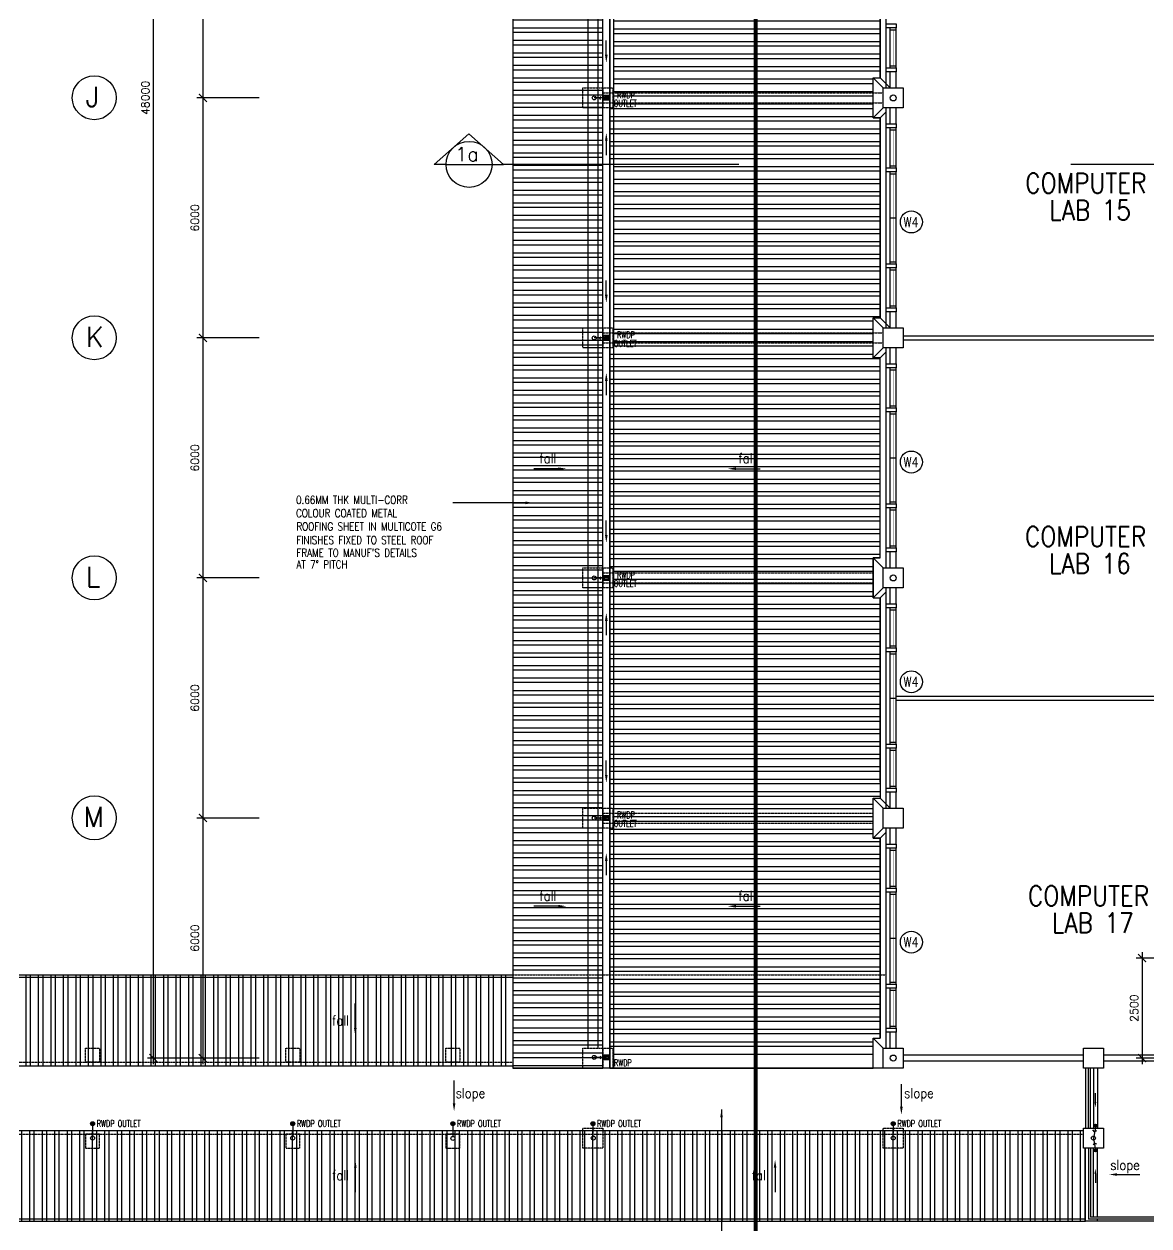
# Model space of a CAD drawing. Extents: x 2266480 to 2632177, y -858634 to -757244.
# Drawn here: x 2318808 to 2346908, y -842620 to -812578 of the extents above; entities that cross this region are included whole.
import ezdxf

# ---------------------------------------------------------------- set-up
doc = ezdxf.new("R2010")
doc.units = 0
doc.header["$LTSCALE"] = 10
doc.header["$MEASUREMENT"] = 0
doc.linetypes.add('DIVIDE', pattern=[1.25, 0.5, -0.25, 0, -0.25, 0, -0.25])
doc.linetypes.add('HIDDEN', pattern=[0.375, 0.25, -0.125])
doc.layers.get('0').update_dxf_attribs({"linetype": 'CONTINUOUS'})
doc.layers.get('DEFPOINTS').update_dxf_attribs({"linetype": 'CONTINUOUS'})
for name, color, linetype in [('AR', 7, 'CONTINUOUS'), ('BEAM', 1, 'HIDDEN'), ('COL', 3, 'CONTINUOUS'), ('DIM', 7, 'CONTINUOUS'), ('FFL', 7, 'CONTINUOUS'), ('FIT', 5, 'CONTINUOUS'), ('FLASH', 35, 'CONTINUOUS'), ('GRID-T', 7, 'CONTINUOUS'), ('hatch', 7, 'CONTINUOUS'), ('LINE', 7, 'CONTINUOUS'), ('partition', 7, 'CONTINUOUS'), ('PIPE', 5, 'DIVIDE'), ('PL', 5, 'CONTINUOUS'), ('rail', 1, 'CONTINUOUS'), ('ROOF', 7, 'CONTINUOUS'), ('RWDP', 145, 'CONTINUOUS'), ('SPEC', 7, 'CONTINUOUS'), ('T25', 7, 'CONTINUOUS'), ('T50', 4, 'CONTINUOUS'), ('WALL', 2, 'CONTINUOUS'), ('WIN', 5, 'CONTINUOUS'), ('WIN-T', 7, 'CONTINUOUS'), ('WP', 50, 'DIVIDE')]:
    doc.layers.add(name, color=color, linetype=linetype)
doc.styles.add('ROMANS', font='romans')
doc.styles.get("Standard").update_dxf_attribs({"font": 'ROMANS.SHX'})
doc.dimstyles.new('STANDARD$0', dxfattribs={"dimscale": 0, "dimtxt": 8, "dimasz": 6, "dimexe": 1, "dimexo": 1, "dimgap": 3, "dimtad": 1, "dimdec": 0, "dimlfac": -1, "dimrnd": 1, "dimzin": 0, "dimdsep": 46, "dimtxsty": 'Standard', "dimcen": 0, "dimclrd": 5, "dimclre": 250, "dimadec": 0, "dimazin": 0, "dimtfac": 1, "dimtdec": 4, "dimtofl": 0, "dimtmove": 0, "dimatfit": 3, "dimfxl": 1, "dimtolj": 1, "dimtzin": 0, "dimarcsym": 0})
pattern_1 = [(0, (0, 0), (1e-13, 312.5), []), (0, (110.5, 110.5), (1e-13, 312.5), [])]

# ---------------------------------------------------------------- blocks, each defined once
blk = doc.blocks.new('_ARCHTICK')
at = {"color": 0, "linetype": 'ByBlock', "const_width": 0.15}
blk.add_lwpolyline([(-0.5, -0.5), (0.5, 0.5)], dxfattribs=at)
blk = doc.blocks.new('*D81')
at = {"layer": 'DEFPOINTS', "color": 0, "transparency": 16777216}
for p in [(2324834, -808424), (2323275, -814424), (2324834, -814424)]:
    blk.add_point(p, dxfattribs=at)
at = {"layer": 'DIM', "color": 7, "lineweight": -2, "transparency": 16777216}
for p, q in [((2324684, -808424), (2323125, -808424)), ((2323275, -808274), (2323275, -814574)), ((2324684, -814424), (2323125, -814424))]:
    blk.add_line(p, q, dxfattribs=at)
at = {"layer": 'DIM', "color": 7, "lineweight": -2, "transparency": 16777216, "xscale": 200, "yscale": 200, "zscale": 200}
for p, rotation in [((2323275, -808424), 90), ((2323275, -814424), 270)]:
    blk.add_blockref('_ARCHTICK', p, dxfattribs=dict(at, rotation=rotation))
at = {"layer": 'DIM', "color": 7, "transparency": 16777216, "insert": (2323075, -811424), "char_height": 200, "attachment_point": 5, "rotation": 90, "style": 'ROMANS'}
blk.add_mtext('\\A1;6000', dxfattribs=at)
blk = doc.blocks.new('*D82')
at = {"layer": 'DEFPOINTS', "color": 0, "transparency": 16777216}
for p in [(2324834, -814424), (2323275, -820424), (2324834, -820424)]:
    blk.add_point(p, dxfattribs=at)
at = {"layer": 'DIM', "color": 7, "lineweight": -2, "transparency": 16777216}
for p, q in [((2324684, -814424), (2323125, -814424)), ((2323275, -814274), (2323275, -820574)), ((2324684, -820424), (2323125, -820424))]:
    blk.add_line(p, q, dxfattribs=at)
at = {"layer": 'DIM', "color": 7, "lineweight": -2, "transparency": 16777216, "xscale": 200, "yscale": 200, "zscale": 200}
for p, rotation in [((2323275, -814424), 90), ((2323275, -820424), 270)]:
    blk.add_blockref('_ARCHTICK', p, dxfattribs=dict(at, rotation=rotation))
at = {"layer": 'DIM', "color": 7, "transparency": 16777216, "insert": (2323075, -817424), "char_height": 200, "attachment_point": 5, "rotation": 90, "style": 'ROMANS'}
blk.add_mtext('\\A1;6000', dxfattribs=at)
blk = doc.blocks.new('*D83')
at = {"layer": 'DEFPOINTS', "color": 0, "transparency": 16777216}
for p in [(2324834, -820424), (2323275, -826424), (2324834, -826424)]:
    blk.add_point(p, dxfattribs=at)
at = {"layer": 'DIM', "color": 7, "lineweight": -2, "transparency": 16777216}
for p, q in [((2324684, -820424), (2323125, -820424)), ((2323275, -820274), (2323275, -826574)), ((2324684, -826424), (2323125, -826424))]:
    blk.add_line(p, q, dxfattribs=at)
at = {"layer": 'DIM', "color": 7, "lineweight": -2, "transparency": 16777216, "xscale": 200, "yscale": 200, "zscale": 200}
for p, rotation in [((2323275, -820424), 90), ((2323275, -826424), 270)]:
    blk.add_blockref('_ARCHTICK', p, dxfattribs=dict(at, rotation=rotation))
at = {"layer": 'DIM', "color": 7, "transparency": 16777216, "insert": (2323075, -823424), "char_height": 200, "attachment_point": 5, "rotation": 90, "style": 'ROMANS'}
blk.add_mtext('\\A1;6000', dxfattribs=at)
blk = doc.blocks.new('*D84')
at = {"layer": 'DEFPOINTS', "color": 0, "transparency": 16777216}
for p in [(2324834, -826424), (2323275, -832424), (2324834, -832424)]:
    blk.add_point(p, dxfattribs=at)
at = {"layer": 'DIM', "color": 7, "lineweight": -2, "transparency": 16777216}
for p, q in [((2324684, -826424), (2323125, -826424)), ((2323275, -826274), (2323275, -832574)), ((2324684, -832424), (2323125, -832424))]:
    blk.add_line(p, q, dxfattribs=at)
at = {"layer": 'DIM', "color": 7, "lineweight": -2, "transparency": 16777216, "xscale": 200, "yscale": 200, "zscale": 200}
for p, rotation in [((2323275, -826424), 90), ((2323275, -832424), 270)]:
    blk.add_blockref('_ARCHTICK', p, dxfattribs=dict(at, rotation=rotation))
at = {"layer": 'DIM', "color": 7, "transparency": 16777216, "insert": (2323075, -829424), "char_height": 200, "attachment_point": 5, "rotation": 90, "style": 'ROMANS'}
blk.add_mtext('\\A1;6000', dxfattribs=at)
blk = doc.blocks.new('*D85')
at = {"layer": 'DEFPOINTS', "color": 0, "transparency": 16777216}
for p in [(2324834, -832424), (2323275, -838424), (2324834, -838424)]:
    blk.add_point(p, dxfattribs=at)
at = {"layer": 'DIM', "color": 7, "lineweight": -2, "transparency": 16777216}
for p, q in [((2324684, -832424), (2323125, -832424)), ((2323275, -832274), (2323275, -838574)), ((2324684, -838424), (2323125, -838424))]:
    blk.add_line(p, q, dxfattribs=at)
at = {"layer": 'DIM', "color": 7, "lineweight": -2, "transparency": 16777216, "xscale": 200, "yscale": 200, "zscale": 200}
for p, rotation in [((2323275, -832424), 90), ((2323275, -838424), 270)]:
    blk.add_blockref('_ARCHTICK', p, dxfattribs=dict(at, rotation=rotation))
at = {"layer": 'DIM', "color": 7, "transparency": 16777216, "insert": (2323075, -835424), "char_height": 200, "attachment_point": 5, "rotation": 90, "style": 'ROMANS'}
blk.add_mtext('\\A1;6000', dxfattribs=at)
blk = doc.blocks.new('*D86')
at = {"layer": 'DEFPOINTS', "color": 0, "transparency": 16777216}
for p in [(2322038, -790424), (2324457, -790424), (2324457, -838424)]:
    blk.add_point(p, dxfattribs=at)
at = {"layer": 'DIM', "color": 7, "lineweight": -2, "transparency": 16777216}
for p, q in [((2322038, -838574), (2322038, -790274)), ((2324307, -790424), (2321888, -790424)), ((2324307, -838424), (2321888, -838424))]:
    blk.add_line(p, q, dxfattribs=at)
at = {"layer": 'DIM', "color": 7, "lineweight": -2, "transparency": 16777216, "xscale": 200, "yscale": 200, "zscale": 200}
for p, rotation in [((2322038, -790424), 90), ((2322038, -838424), 270)]:
    blk.add_blockref('_ARCHTICK', p, dxfattribs=dict(at, rotation=rotation))
at = {"layer": 'DIM', "color": 7, "transparency": 16777216, "insert": (2321838, -814424), "char_height": 200, "attachment_point": 5, "rotation": 90, "style": 'ROMANS'}
blk.add_mtext('\\A1;48000', dxfattribs=at)
blk = doc.blocks.new('100FT')
at = {"layer": 'PIPE', "linetype": 'Continuous'}
blk.add_circle((0, 0), 50, dxfattribs=at)
at = {"layer": 'WP', "linetype": 'Continuous'}
for p, q in [((-37, 34), (37, 34)), ((-50, -3), (50, -3)), ((-34, -37), (34, -37))]:
    blk.add_line(p, q, dxfattribs=at)
blk = doc.blocks.new('A$C7CE3714C')
at = {"layer": 'FIT'}
blk.add_lwpolyline([(0, 0), (126, 0), (126, 126), (0, 126)], close=True, dxfattribs=at)
at = {"layer": 'FIT', "xscale": -1}
blk.add_blockref('100FT', (63, 66), dxfattribs=at)
blk = doc.blocks.new('*D567')
at = {"layer": 'DEFPOINTS', "color": 0, "transparency": 16777216}
for p in [(2347488, -835924), (2346738, -838425), (2347488, -838425)]:
    blk.add_point(p, dxfattribs=at)
at = {"layer": 'partition', "color": 7, "lineweight": -2, "transparency": 16777216}
for p, q in [((2347338, -835924), (2346588, -835924)), ((2346738, -835774), (2346738, -838575)), ((2347338, -838425), (2346588, -838425))]:
    blk.add_line(p, q, dxfattribs=at)
at = {"layer": 'partition', "color": 7, "lineweight": -2, "transparency": 16777216, "xscale": 200, "yscale": 200, "zscale": 200}
for p, rotation in [((2346738, -835924), 90), ((2346738, -838425), 270)]:
    blk.add_blockref('_ARCHTICK', p, dxfattribs=dict(at, rotation=rotation))
at = {"layer": 'partition', "color": 7, "transparency": 16777216, "insert": (2346538, -837175), "char_height": 200, "attachment_point": 5, "rotation": 90, "style": 'ROMANS'}
blk.add_mtext('\\A1;2500', dxfattribs=at)

msp = doc.modelspace()

# ---------------------------------------------------------------- hatches: boundary and pattern name
at = {"layer": 'hatch'}
h = msp.add_hatch(dxfattribs=at)
h.set_pattern_fill('STEEL', color=0, scale=2500, angle=315, style=0)
h.set_pattern_definition([(0, (-93844.1, -845907), (1e-13, 312.5), []), (0, (-93733.62, -845796.5), (1e-13, 312.5), [])])
h.paths.add_polyline_path([(2333269.4, -790674.1), (2332769.4, -790674.1), (2332769.4, -790574.1), (2331019.4, -790574.1), (2331019.4, -838674.1), (2333269.4, -838674.1)])
h = msp.add_hatch(dxfattribs=at)
h.set_pattern_fill('STEEL', color=0, scale=2500, angle=315, style=0)
h.set_pattern_definition(pattern_1)
h.paths.add_polyline_path([(2337081.9, -808549.1), (2333543.5, -808549.1), (2333543.5, -814299.1), (2337081.9, -814299.1)])
h.paths.add_polyline_path([(2337081.9, -814299.1), (2340019.4, -814299.1), (2340019.4, -813924.1), (2340194.4, -813924.1), (2340194.4, -808924.1), (2340019.4, -808924.1), (2340019.4, -808549.1), (2337081.9, -808549.1)])
h.paths.add_polyline_path([(2340019.4, -814424.1), (2340019.4, -814299.1), (2337081.9, -814299.1), (2337081.9, -814424.1)])
h.paths.add_polyline_path([(2337081.9, -814424.1), (2337081.9, -814299.1), (2333543.5, -814299.1), (2333543.5, -814424.1)])
h.paths.add_polyline_path([(2337081.9, -814549.1), (2337081.9, -814424.1), (2333543.5, -814424.1), (2333543.5, -814549.1)])
h.paths.add_polyline_path([(2340019.4, -814549.1), (2340019.4, -814424.1), (2337081.9, -814424.1), (2337081.9, -814549.1)])
h.paths.add_polyline_path([(2337081.9, -820299.1), (2340019.4, -820299.1), (2340019.4, -819924.1), (2340194.4, -819924.1), (2340194.4, -814924.1), (2340019.4, -814924.1), (2340019.4, -814549.1), (2337081.9, -814549.1)])
h.paths.add_polyline_path([(2333543.5, -814549.1), (2333543.5, -820299.1), (2337081.9, -820299.1), (2337081.9, -814549.1)])
h.paths.add_polyline_path([(2333543.5, -814549.1), (2333519.4, -814549.1), (2333519.4, -814674.1), (2333441.4, -814674.1), (2333441.4, -816086.9), (2333543.5, -816086.9)])
h.paths.add_polyline_path([(2333543.5, -820299.1), (2333543.5, -820424.1), (2337081.9, -820424.1), (2337081.9, -820299.1)])
h.paths.add_polyline_path([(2333543.5, -820424.1), (2333543.5, -820549.1), (2337081.9, -820549.1), (2337081.9, -820424.1)])
h.paths.add_polyline_path([(2340019.4, -820549.1), (2340019.4, -820424.1), (2337081.9, -820424.1), (2337081.9, -820549.1)])
h.paths.add_polyline_path([(2337081.9, -820299.1), (2337081.9, -820424.1), (2340019.4, -820424.1), (2340019.4, -820299.1)])
h.paths.add_polyline_path([(2333603.6, -814475.8), (2334141.9, -814475.8), (2334141.9, -814220.8), (2333603.6, -814220.8)], flags=9)
h.paths.add_polyline_path([(2333515.9, -808688.8), (2334212.9, -808688.8), (2334212.9, -808433.8), (2333515.9, -808433.8)], flags=9)
h.paths.add_polyline_path([(2336608.5, -811818.3), (2337148.4, -811818.3), (2337148.4, -811443.3), (2336608.5, -811443.3)], flags=9)
h.paths.add_polyline_path([(2333515.9, -814688.8), (2334212.9, -814688.8), (2334212.9, -814433.8), (2333515.9, -814433.8)], flags=9)
h.paths.add_polyline_path([(2333603.6, -820475.8), (2334141.9, -820475.8), (2334141.9, -820220.8), (2333603.6, -820220.8)], flags=9)
h.paths.add_polyline_path([(2333515.9, -820688.8), (2334212.9, -820688.8), (2334212.9, -820433.8), (2333515.9, -820433.8)], flags=9)
h = msp.add_hatch(dxfattribs=at)
h.set_pattern_fill('STEEL', color=0, scale=2500, angle=315, style=0)
h.set_pattern_definition(pattern_1)
h.paths.add_polyline_path([(2337081.9, -820549.1), (2333543.5, -820549.1), (2333543.5, -826299.1), (2337081.9, -826299.1)])
h.paths.add_polyline_path([(2340194.4, -820924.1), (2340019.4, -820924.1), (2340019.4, -820549.1), (2337081.9, -820549.1), (2337081.9, -826299.1), (2340019.4, -826299.1), (2340019.4, -825924.1), (2340194.4, -825924.1)])
h.paths.add_polyline_path([(2333543.5, -820549.1), (2333519.4, -820549.1), (2333519.4, -820674.1), (2333441.4, -820674.1), (2333441.4, -826174.1), (2333519.4, -826174.1), (2333519.4, -826299.1), (2333543.5, -826299.1)])
h.paths.add_polyline_path([(2333543.5, -826299.1), (2333543.5, -826424.1), (2337081.9, -826424.1), (2337081.9, -826299.1)])
h.paths.add_polyline_path([(2337081.9, -826549.1), (2337081.9, -826424.1), (2333543.5, -826424.1), (2333543.5, -826549.1)])
h.paths.add_polyline_path([(2337081.9, -826424.1), (2337081.9, -826549.1), (2340019.4, -826549.1), (2340019.4, -826424.1)])
h.paths.add_polyline_path([(2340019.4, -826424.1), (2340019.4, -826299.1), (2337081.9, -826299.1), (2337081.9, -826424.1)])
h.paths.add_polyline_path([(2337081.9, -832299.1), (2340019.4, -832299.1), (2340019.4, -831924.1), (2340194.4, -831924.1), (2340194.4, -826924.1), (2340019.4, -826924.1), (2340019.4, -826549.1), (2337081.9, -826549.1)])
h.paths.add_polyline_path([(2333543.5, -826549.1), (2333543.5, -832299.1), (2337081.9, -832299.1), (2337081.9, -826549.1)])
h.paths.add_polyline_path([(2333543.5, -826549.1), (2333519.4, -826549.1), (2333519.4, -826674.1), (2333441.4, -826674.1), (2333441.4, -832174.1), (2333519.4, -832174.1), (2333519.4, -832299.1), (2333543.5, -832299.1)])
h.paths.add_polyline_path([(2337081.9, -832424.1), (2337081.9, -832299.1), (2333543.5, -832299.1), (2333543.5, -832424.1)])
h.paths.add_polyline_path([(2340019.4, -832424.1), (2340019.4, -832299.1), (2337081.9, -832299.1), (2337081.9, -832424.1)])
h.paths.add_polyline_path([(2337081.9, -832424.1), (2337081.9, -832549.1), (2340019.4, -832549.1), (2340019.4, -832424.1)])
h.paths.add_polyline_path([(2337081.9, -832549.1), (2337081.9, -832424.1), (2333543.5, -832424.1), (2333543.5, -832549.1)])
h.paths.add_polyline_path([(2333603.6, -826475.8), (2334141.9, -826475.8), (2334141.9, -826220.8), (2333603.6, -826220.8)], flags=9)
h.paths.add_polyline_path([(2333515.9, -820688.8), (2334212.9, -820688.8), (2334212.9, -820433.8), (2333515.9, -820433.8)], flags=9)
h.paths.add_polyline_path([(2336608.5, -823620), (2337148.4, -823620), (2337148.4, -823245), (2336608.5, -823245)], flags=9)
h.paths.add_polyline_path([(2333515.9, -826688.8), (2334212.9, -826688.8), (2334212.9, -826433.8), (2333515.9, -826433.8)], flags=9)
h.paths.add_polyline_path([(2333603.6, -832475.8), (2334141.9, -832475.8), (2334141.9, -832220.8), (2333603.6, -832220.8)], flags=9)
h.paths.add_polyline_path([(2333515.9, -832688.8), (2334212.9, -832688.8), (2334212.9, -832433.8), (2333515.9, -832433.8)], flags=9)
h = msp.add_hatch(dxfattribs=at)
h.set_pattern_fill('STEEL', color=0, scale=2500, angle=315, style=0)
h.set_pattern_definition(pattern_1)
h.paths.add_polyline_path([(2337081.9, -832549.1), (2333543.5, -832549.1), (2333543.5, -836345.2), (2337081.9, -836345.2)])
h.paths.add_polyline_path([(2337081.9, -836345.2), (2340194.4, -836345.2), (2340194.4, -832924.1), (2340019.4, -832924.1), (2340019.4, -832549.1), (2337081.9, -832549.1)])
h.paths.add_polyline_path([(2337081.9, -836345.2), (2337081.9, -838424.1), (2340019.4, -838424.1), (2340019.4, -837924.1), (2340194.4, -837924.1), (2340194.4, -836345.2)])
h.paths.add_polyline_path([(2333543.5, -836345.2), (2333543.5, -838424.1), (2337081.9, -838424.1), (2337081.9, -836345.2)])
h.paths.add_polyline_path([(2333543.5, -836345.2), (2333441.4, -836345.2), (2333441.4, -838174.1), (2333519.4, -838174.1), (2333519.4, -838424.1), (2333543.5, -838424.1)])
h.paths.add_polyline_path([(2333543.5, -832549.1), (2333519.4, -832549.1), (2333519.4, -832674.1), (2333441.4, -832674.1), (2333441.4, -836345.2), (2333543.5, -836345.2)])
h.paths.add_polyline_path([(2333515.9, -832688.8), (2334212.9, -832688.8), (2334212.9, -832433.8), (2333515.9, -832433.8)], flags=9)
h.paths.add_polyline_path([(2336608.5, -834555.2), (2337148.4, -834555.2), (2337148.4, -834180.2), (2336608.5, -834180.2)], flags=9)
h = msp.add_hatch(dxfattribs=at)
h.set_pattern_fill('STEEL', color=0, scale=2500, angle=45, style=0)
h.set_pattern_definition([(90, (-93844.1, 0), (-312.5, 6e-14), []), (90, (-93954.6, 110.5), (-312.5, 6e-14), [])])
h.paths.add_polyline_path([(2305444.4, -836345.2), (2305444.4, -837924.1), (2305519.4, -837924.1), (2305519.4, -838614.1), (2331019.4, -838614.1), (2331019.4, -836345.2)])
h = msp.add_hatch(dxfattribs=at)
h.set_pattern_fill('STEEL', color=0, scale=2500, angle=45, style=0)
h.set_pattern_definition([(90, (0, 0), (-312.5, 6e-14), []), (90, (-110.5, 110.5), (-312.5, 6e-14), [])])
h.paths.add_polyline_path([(2300269.4, -840234.1), (2300269.4, -840674.1), (2300212.4, -840674.1), (2300212.4, -842503), (2345326.4, -842503), (2345326.4, -840674.1), (2345269.4, -840674.1), (2345269.4, -840234.1)])
at = {"layer": 'RWDP'}
h = msp.add_hatch(dxfattribs=at)
h.set_pattern_fill('ANSI31', color=0, scale=200, angle=45, style=0)
h.set_pattern_definition([(270, (-93844.106, -1678698.207), (-25, -5e-15), [])])
h.paths.add_polyline_path([(2320569.4, -840064.3, 1), (2320469.4, -840064.3, 1)])
h = msp.add_hatch(dxfattribs=at)
h.set_pattern_fill('ANSI31', color=0, scale=200, angle=45, style=0)
h.set_pattern_definition([(270, (-88844.106, -1678698.207), (-25, -5e-15), [])])
h.paths.add_polyline_path([(2325569.4, -840064.3, 1), (2325469.4, -840064.3, 1)])
h = msp.add_hatch(dxfattribs=at)
h.set_pattern_fill('ANSI31', color=0, scale=200, angle=45, style=0)
h.set_pattern_definition([(270, (-84844.106, -1678698.207), (-25, -5e-15), [])])
h.paths.add_polyline_path([(2329569.4, -840064.3, 1), (2329469.4, -840064.3, 1)])
h = msp.add_hatch(dxfattribs=at)
h.set_pattern_fill('ANSI31', color=0, scale=200, angle=45, style=0)
h.set_pattern_definition([(270, (-81344.106, -1678698.207), (-25, -5e-15), [])])
h.paths.add_polyline_path([(2333069.4, -840064.3, 1), (2332969.4, -840064.3, 1)])
h = msp.add_hatch(dxfattribs=at)
h.set_pattern_fill('ANSI31', color=0, scale=200, angle=45, style=0)
h.set_pattern_definition([(270, (-73844.106, -1678698.207), (-25, -5e-15), [])])
h.paths.add_polyline_path([(2340569.4, -840064.3, 1), (2340469.4, -840064.3, 1)])
h = msp.add_hatch(dxfattribs=at)
h.set_pattern_fill('ANSI31', color=0, scale=200, angle=45, style=0)
h.set_pattern_definition([(270, (654977.73, -1680496.89), (-25, -5e-15), [])])
edge = h.paths.add_edge_path()
edge.add_arc((2345573, -840114.2), 37.5, 0, 360)
h = msp.add_hatch(dxfattribs=at)
h.set_pattern_fill('ANSI31', color=0, scale=200, angle=45, style=0)
h.set_pattern_definition([(90, (654976.236, -351.318), (-25, 5e-15), [])])
edge = h.paths.add_edge_path()
edge.add_arc((2345571.5, -840734), 37.5, 0, 360)

# ---------------------------------------------------------------- linework, layer by layer
at = {"color": 0}
for p, q in [((2340344.4, -814174.1), (2340344.4, -808674.1)), ((2340344.4, -820174.1), (2340344.4, -814674.1)), ((2340344.4, -826174.1), (2340344.4, -820674.1)), ((2340344.4, -832174.1), (2340344.4, -826674.1)), ((2340344.4, -838174.1), (2340344.4, -832674.1)), ((2345519.4, -838674.1), (2345519.4, -840174.1)), ((2345619.4, -838674.1), (2345619.4, -840174.1)), ((2329550.1, -839552.3), (2329550.1, -838985.1)), ((2340724.2, -839640.7, 0), (2340724.2, -839073.5, 0)), ((2345570.1, -839523.2), (2345570.1, -839302)), ((2345519.4, -842399.1), (2345519.4, -840674.1)), ((2345619.4, -842399.1), (2345619.4, -840674.1)), ((2345570.1, -841325), (2345570.1, -841546.2)), ((2346113, -841334.7, 0), (2346680.2, -841334.7, 0)), ((2347944.4, -842499.1), (2345326.4, -842499.1)), ((2345619.4, -842499.1), (2345619.4, -842449.1))]:
    msp.add_line(p, q, dxfattribs=at)
for points in [[(2329516.8, -839552.3), (2329583.5, -839552.3), (2329550.1, -839752.3)], [(2340690.9, -839640.7, 0), (2340757.6, -839640.7, 0), (2340724.2, -839840.7, 0)], [(2345546.8, -839523.2), (2345593.5, -839523.2), (2345570.1, -839663.2)], [(2345546.8, -841325), (2345593.5, -841325), (2345570.1, -841185)], [(2346113, -841301.4, 0), (2346113, -841368.1, 0), (2345913, -841334.7, 0)]]:
    msp.add_solid(points, dxfattribs=at)
at = {"layer": 'AR', "color": 0}
for p, q in [((2329053.7, -816086.9), (2329921.2, -815324.6)), ((2330788.7, -816086.9), (2329921.2, -815324.6)), ((2329348.8, -816086.9), (2329053.7, -816086.9)), ((2329348.8, -816086.9), (2330498.8, -816086.9)), ((2330498.8, -816086.9), (2330788.7, -816086.9)), ((2336660.2, -816086.9), (2330745.8, -816086.9)), ((2357637.1, -816086.9), (2344960, -816086.9))]:
    msp.add_line(p, q, dxfattribs=at)
msp.add_circle((2329923.8, -816086.9), 575, dxfattribs=at)
at = {"layer": 'BEAM', "color": 0}
for p, q in [((2333269.4, -814299.1), (2340269.4, -814299.1)), ((2333269.4, -814549.1), (2340269.4, -814549.1)), ((2333269.4, -820299.1), (2340269.4, -820299.1)), ((2333269.4, -820549.1), (2340269.4, -820549.1)), ((2333269.4, -826299.1), (2340019.4, -826299.1)), ((2333269.4, -826549.1), (2340019.4, -826549.1)), ((2333269.4, -832299.1), (2340019.4, -832299.1)), ((2333269.4, -832549.1), (2340019.4, -832549.1)), ((2331019.4, -836345.2, 0), (2340344.4, -836345.2)), ((2305269.4, -838524.1), (2331019.4, -838524.1, 0)), ((2305269.4, -840324.1), (2345269.4, -840324.1, 0))]:
    msp.add_line(p, q, dxfattribs=at)
for points in [[(2332769.4, -814174.1), (2333269.4, -814174.1), (2333269.4, -814674.1), (2332769.4, -814674.1)], [(2332769.4, -814174.1), (2333519.4, -814174.1), (2333519.4, -814674.1), (2332769.4, -814674.1)], [(2332769.4, -820174.1), (2333269.4, -820174.1), (2333269.4, -820674.1), (2332769.4, -820674.1)], [(2332769.4, -820174.1), (2333519.4, -820174.1), (2333519.4, -820674.1), (2332769.4, -820674.1)], [(2332769.4, -826174.1), (2333269.4, -826174.1), (2333269.4, -826674.1), (2332769.4, -826674.1)], [(2332769.4, -826174.1), (2333519.4, -826174.1), (2333519.4, -826674.1), (2332769.4, -826674.1)], [(2332769.4, -832174.1), (2333269.4, -832174.1), (2333269.4, -832674.1), (2332769.4, -832674.1)], [(2332769.4, -832174.1), (2333519.4, -832174.1), (2333519.4, -832674.1), (2332769.4, -832674.1)], [(2320694.4, -838524.1), (2320344.4, -838524.1), (2320344.4, -838174.1), (2320694.4, -838174.1)], [(2320694.4, -838524.1), (2320344.4, -838524.1), (2320344.4, -838174.1), (2320694.4, -838174.1)], [(2325694.4, -838524.1), (2325344.4, -838524.1), (2325344.4, -838174.1), (2325694.4, -838174.1)], [(2325694.4, -838524.1), (2325344.4, -838524.1), (2325344.4, -838174.1), (2325694.4, -838174.1)], [(2329694.4, -838524.1), (2329344.4, -838524.1), (2329344.4, -838174.1), (2329694.4, -838174.1)], [(2329694.4, -838524.1), (2329344.4, -838524.1), (2329344.4, -838174.1), (2329694.4, -838174.1)], [(2333269.4, -838174.1), (2333269.4, -838674.1), (2332769.4, -838674.1), (2332769.4, -838174.1)], [(2332769.4, -838174.1), (2333519.4, -838174.1), (2333519.4, -838674.1), (2332769.4, -838674.1)], [(2332769.4, -840174.1), (2333269.4, -840174.1), (2333269.4, -840674.1), (2332769.4, -840674.1)], [(2340269.4, -840174.1), (2340769.4, -840174.1), (2340769.4, -840674.1), (2340269.4, -840674.1)], [(2340269.4, -840174.1), (2340769.4, -840174.1), (2340769.4, -840674.1), (2340269.4, -840674.1)], [(2320694.4, -840324.1), (2320344.4, -840324.1), (2320344.4, -840674.1), (2320694.4, -840674.1)], [(2320694.4, -840324.1), (2320344.4, -840324.1), (2320344.4, -840674.1), (2320694.4, -840674.1)], [(2325694.4, -840324.1), (2325344.4, -840324.1), (2325344.4, -840674.1), (2325694.4, -840674.1)], [(2325694.4, -840324.1), (2325344.4, -840324.1), (2325344.4, -840674.1), (2325694.4, -840674.1)], [(2329694.4, -840324.1), (2329344.4, -840324.1), (2329344.4, -840674.1), (2329694.4, -840674.1)], [(2329694.4, -840324.1), (2329344.4, -840324.1), (2329344.4, -840674.1), (2329694.4, -840674.1)]]:
    msp.add_lwpolyline(points, close=True, dxfattribs=at)
at = {"layer": 'COL', "color": 0}
for points in [[(2340269.4, -814174.1), (2340769.4, -814174.1), (2340769.4, -814674.1), (2340269.4, -814674.1)], [(2340269.4, -820174.1), (2340769.4, -820174.1), (2340769.4, -820674.1), (2340269.4, -820674.1)], [(2340269.4, -826174.1), (2340769.4, -826174.1), (2340769.4, -826674.1), (2340269.4, -826674.1)], [(2340269.4, -832174.1), (2340769.4, -832174.1), (2340769.4, -832674.1), (2340269.4, -832674.1)], [(2340269.4, -838174.1), (2340769.4, -838174.1), (2340769.4, -838674.1), (2340269.4, -838674.1)], [(2345269.4, -838174.1), (2345769.4, -838174.1), (2345769.4, -838674.1), (2345269.4, -838674.1)], [(2345269.4, -840174.1), (2345769.4, -840174.1), (2345769.4, -840674.1), (2345269.4, -840674.1)]]:
    msp.add_lwpolyline(points, close=True, dxfattribs=at)
at = {"layer": 'FLASH', "color": 0}
for p, q in [((2340194.4, -808924.1), (2340194.4, -813924.1)), ((2340019.4, -813924.1), (2340269.4, -814174.1)), ((2340019.4, -813924.1), (2340194.4, -813924.1)), ((2340019.4, -814924.1), (2340019.4, -813924.1)), ((2340194.4, -813921.5), (2340444.4, -814174.1)), ((2340269.4, -814674.1), (2340019.4, -814924.1)), ((2340019.4, -814924.1), (2340194.4, -814924.1)), ((2340344.4, -814774.1), (2340194.4, -814924.1)), ((2340194.4, -814924.1), (2340194.4, -819924.1)), ((2340019.4, -819924.1), (2340269.4, -820174.1)), ((2340019.4, -819924.1), (2340194.4, -819924.1)), ((2340019.4, -820924.1), (2340019.4, -819924.1)), ((2340194.4, -819921.5), (2340444.4, -820174.1)), ((2340269.4, -820674.1), (2340019.4, -820924.1)), ((2340019.4, -820924.1), (2340194.4, -820924.1)), ((2340344.4, -820774.1), (2340194.4, -820924.1)), ((2340194.4, -825524.1), (2340194.4, -820924.1)), ((2340019.4, -825924.1), (2340269.4, -826174.1)), ((2340019.4, -825924.1), (2340194.4, -825924.1)), ((2340019.4, -826924.1), (2340019.4, -825924.1)), ((2340269.4, -826674.1), (2340019.4, -826924.1)), ((2340019.4, -826924.1), (2340194.4, -826924.1)), ((2340344.4, -826774.1), (2340194.4, -826924.1)), ((2340344.4, -826774.1), (2340194.4, -826924.1)), ((2340194.4, -831524.1), (2340194.4, -826924.1)), ((2340194.4, -827324.1), (2340194.4, -831924.1)), ((2340019.4, -831924.1), (2340269.4, -832174.1)), ((2340019.4, -831924.1), (2340194.4, -831924.1)), ((2340019.4, -832924.1), (2340019.4, -831924.1)), ((2340194.4, -831924.1), (2340444.4, -832174.1)), ((2340269.4, -832674.1), (2340019.4, -832924.1)), ((2340019.4, -832924.1), (2340194.4, -832924.1)), ((2340344.4, -832774.1), (2340194.4, -832924.1)), ((2340194.4, -832924.1), (2340194.4, -837924.1)), ((2340019.4, -837924.1), (2340269.4, -838174.1)), ((2340019.4, -837924.1), (2340194.4, -837924.1)), ((2340019.4, -838674.1), (2340019.4, -837924.1))]:
    msp.add_line(p, q, dxfattribs=at)
at = {"layer": 'GRID-T', "color": 0}
for centre in [(2320561.9, -814420.2), (2320561.9, -820420.2), (2320561.9, -826420.2), (2320561.9, -832420.2)]:
    msp.add_circle(centre, 550, dxfattribs=at)
at = {"layer": 'hatch', "color": 0}
msp.add_line((2340194.4, -826924.1), (2340194.4, -831924.1), dxfattribs=at)
for points in [[(2333269.4, -790674.1), (2332769.4, -790674.1), (2332769.4, -790574.1), (2331019.4, -790574.1), (2331019.4, -838674.1), (2333269.4, -838674.1), (2333269.4, -790674.1)], [(2340194.4, -825924.1), (2340019.4, -825924.1), (2340019.4, -826924.1), (2340194.4, -826924.1)]]:
    msp.add_lwpolyline(points, dxfattribs=at)
at = {"layer": 'hatch', "color": 0, "elevation": 0}
for points in [[(2339994.4, -790824.1), (2333441.4, -790824.1), (2333441.4, -838674.1), (2340019.4, -838674.1), (2340019.4, -837924.1), (2340194.4, -837924.1), (2340194.4, -832924.1), (2340019.4, -832924.1), (2340019.4, -831924.1), (2340194.4, -831924.1)], [(2340194.4, -825924.1), (2340194.4, -820924.1), (2340019.4, -820924.1), (2340019.4, -819924.1), (2340194.4, -819924.1), (2340194.4, -814924.1), (2340019.4, -814924.1), (2340019.4, -813924.1), (2340194.4, -813924.1), (2340194.4, -808924.1), (2340019.4, -808924.1), (2340019.4, -807924.1), (2340194.4, -807924.1), (2340194.4, -802924.1), (2340019.4, -802924.1), (2340019.4, -801924.1), (2340194.4, -801924.1), (2340194.4, -796924.1), (2340019.4, -796924.1), (2340019.4, -795924.1), (2340194.4, -795924.1), (2340194.4, -790999.1)]]:
    msp.add_lwpolyline(points, dxfattribs=at)
at = {"layer": 'LINE', "color": 0}
for p, q in [((2331331.7, -824546.5), (2329519.4, -824546.5)), ((2345326.4, -838674.1, 0), (2345326.4, -840174.1, 0)), ((2336231.6, -839708.3), (2336231.6, -843140.9)), ((2345326.4, -842499.1, 0), (2345326.4, -840674.1, 0))]:
    msp.add_line(p, q, dxfattribs=at)
for points in [[(2331331.7, -824513.2), (2331331.7, -824579.8), (2331531.7, -824546.5)], [(2336198.3, -839908.3), (2336264.9, -839908.3), (2336231.6, -839708.3)]]:
    msp.add_solid(points, dxfattribs=at)
at = {"layer": 'partition', "color": 0}
for p, q in [((2340769.4, -820374.1), (2349744.4, -820374.1)), ((2340769.4, -820474.1), (2349744.4, -820474.1)), ((2340594.4, -829374.1), (2349744.4, -829374.1)), ((2340594.4, -829474.1), (2349744.4, -829474.1))]:
    msp.add_line(p, q, dxfattribs=at)
at = {"layer": 'PL', "color": 0, "ltscale": 2, "const_width": 100}
for points in [[(2266663.5, -847288.2), (2337081.9, -847288.2), (2337081.9, -757293.9), (2266663.5, -757293.9)], [(2337081.9, -847288.2), (2408097.1, -847288.2), (2408097.1, -757293.9), (2337081.9, -757293.9)]]:
    msp.add_lwpolyline(points, close=True, dxfattribs=at)
at = {"layer": 'rail', "color": 0}
for p, q in [((2345394.4, -840174.1), (2345394.4, -838674.1)), ((2345444.4, -840174.1), (2345444.4, -838674.1)), ((2345394.4, -840674.1), (2345394.4, -842449.1)), ((2345444.4, -840674.1), (2345444.4, -842399.1)), ((2347869.4, -842449.1), (2345394.4, -842449.1)), ((2347869.4, -842399.1), (2345444.4, -842399.1))]:
    msp.add_line(p, q, dxfattribs=at)
at = {"layer": 'ROOF', "color": 0}
for p, q in [((2331019.4, -790574.1), (2331019.4, -838674.1)), ((2333144.4, -790674.1), (2333144.4, -838174.1)), ((2333269.4, -838674.1), (2333269.4, -790674.1)), ((2333543.5, -838674.1, 0), (2333543.5, -790674.1)), ((2333441.4, -838674.1, 0), (2333441.4, -790824.1, 0)), ((2305194.4, -836345.2, 0), (2331019.4, -836345.2, 0)), ((2305194.4, -836403.9, 0), (2331019.4, -836403.9, 0)), ((2305269.4, -838614.1, 0), (2331019.4, -838614.1, 0)), ((2340269.4, -838674.1), (2331019.4, -838674.1)), ((2300269.4, -840234.1, 0), (2345269.4, -840234.1, 0)), ((2300212.4, -842444.3, 0), (2345326.4, -842444.3, 0)), ((2300212.4, -842503, 0), (2345326.4, -842503, 0))]:
    msp.add_line(p, q, dxfattribs=at)
at = {"layer": 'RWDP', "color": 0}
for p, q in [((2333352.4, -813346.3), (2333352.4, -812990.2)), ((2333356.3, -814424.1), (2333050.7, -814424.1)), ((2333352.4, -815496.8), (2333352.4, -815852.9)), ((2333352.4, -819346.3), (2333352.4, -818990.2)), ((2333356.3, -820424.1), (2333050.7, -820424.1)), ((2333352.4, -821496.8), (2333352.4, -821852.9)), ((2333352.4, -825346.3), (2333352.4, -824990.2)), ((2333356.3, -826424.1), (2333050.7, -826424.1)), ((2333352.4, -827496.8), (2333352.4, -827852.9)), ((2333352.4, -831346.3), (2333352.4, -830990.2)), ((2333356.3, -832424.1), (2333050.7, -832424.1)), ((2333352.4, -833496.8), (2333352.4, -833852.9)), ((2333356.3, -838407), (2333050.7, -838407)), ((2320519.4, -840064.3), (2320519.4, -840380.1)), ((2325519.4, -840064.3), (2325519.4, -840380.1)), ((2329519.4, -840064.3), (2329519.4, -840380.1)), ((2333019.4, -840205), (2332987.8, -840183)), ((2333019.4, -840064.3), (2333019.4, -840374.9)), ((2333019.4, -840205), (2333051, -840183)), ((2340519.4, -840205), (2340487.8, -840183)), ((2340519.4, -840064.3), (2340519.4, -840299.1)), ((2340519.4, -840205), (2340551, -840183)), ((2345549.5, -840269.2), (2345507.4, -840220)), ((2345577.7, -840114.2), (2345521.3, -840424.1)), ((2345549.5, -840269.2), (2345602.4, -840238)), ((2320519.4, -840336), (2320487.8, -840314)), ((2320519.4, -840336), (2320551, -840314)), ((2325519.4, -840336), (2325487.8, -840314)), ((2325519.4, -840336), (2325551, -840314)), ((2329519.4, -840336), (2329487.8, -840314)), ((2329519.4, -840336), (2329551, -840314)), ((2345521.3, -840424.1), (2345576.2, -840734))]:
    msp.add_line(p, q, dxfattribs=at)
for points in [[(2333214, -814461.8), (2333180.3, -814424.7), (2333215.5, -814392.9)], [(2333214, -820461.8), (2333180.3, -820424.7), (2333215.5, -820392.9)], [(2333214, -826461.8), (2333180.3, -826424.7), (2333215.5, -826392.9)], [(2333214, -832461.8), (2333180.3, -832424.7), (2333215.5, -832392.9)], [(2333214, -838444.7), (2333180.3, -838407.6), (2333215.5, -838375.8)], [(2345604.1, -840573.9), (2345543.7, -840550.5), (2345511.9, -840603.1)]]:
    msp.add_lwpolyline(points, dxfattribs=at)
for centre, radius in [((2333050.7, -814424.1), 50), ((2340519.4, -814425), 75), ((2333050.7, -820424.1), 50), ((2333050.7, -826424.1), 50), ((2340519.4, -826424.1), 75), ((2333050.7, -832424.1), 50), ((2333050.7, -838407), 50), ((2340519.4, -838424.1), 75), ((2320519.4, -840064.3), 50), ((2325519.4, -840064.3), 50), ((2329519.4, -840064.3), 50), ((2333019.4, -840064.3), 50), ((2340519.4, -840064.3), 50), ((2345573, -840114.2), 37.5), ((2320519.4, -840424.1), 50), ((2325519.4, -840424.1), 50), ((2329519.4, -840430.1), 50), ((2333028.2, -840424.1), 50), ((2340519.4, -840424.1), 50), ((2345521.3, -840424.1), 50), ((2345571.5, -840734), 37.5)]:
    msp.add_circle(centre, radius, dxfattribs=at)
for points in [[(2333385.8, -813346.3), (2333319.1, -813346.3), (2333352.4, -813546.3)], [(2333385.8, -815496.8), (2333319.1, -815496.8), (2333352.4, -815296.8)], [(2333385.8, -819346.3), (2333319.1, -819346.3), (2333352.4, -819546.3)], [(2333385.8, -821496.8), (2333319.1, -821496.8), (2333352.4, -821296.8)], [(2333385.8, -825346.3), (2333319.1, -825346.3), (2333352.4, -825546.3)], [(2333385.8, -827496.8), (2333319.1, -827496.8), (2333352.4, -827296.8)], [(2333385.8, -831346.3), (2333319.1, -831346.3), (2333352.4, -831546.3)], [(2333385.8, -833496.8), (2333319.1, -833496.8), (2333352.4, -833296.8)]]:
    msp.add_solid(points, dxfattribs=at)
at = {"layer": 'SPEC', "color": 0}
for p, q in [((2332155.5, -823693.4), (2331545.5, -823693.4)), ((2336589.5, -823693.4), (2337199.5, -823693.4)), ((2332155.5, -834628.7), (2331545.5, -834628.7)), ((2336589.5, -834628.7), (2337199.5, -834628.7)), ((2327083.1, -837671.2, 0), (2327083.1, -837061.2, 0)), ((2327083.1, -841166.2, 0), (2327083.1, -841776.2, 0)), ((2337569.1, -841166.2, 0), (2337569.1, -841776.2, 0))]:
    msp.add_line(p, q, dxfattribs=at)
for points in [[(2332155.5, -823726.7), (2332155.5, -823660.1), (2332355.5, -823693.4)], [(2336589.5, -823726.7), (2336589.5, -823660.1), (2336389.5, -823693.4)], [(2332155.5, -834662), (2332155.5, -834595.3), (2332355.5, -834628.7)], [(2336589.5, -834662), (2336589.5, -834595.3), (2336389.5, -834628.7)], [(2327049.7, -837671.2, 0), (2327116.4, -837671.2, 0), (2327083.1, -837871.2, 0)], [(2327049.7, -841166.2, 0), (2327116.4, -841166.2, 0), (2327083.1, -840966.2, 0)], [(2337535.8, -841166.2, 0), (2337602.4, -841166.2, 0), (2337569.1, -840966.2, 0)]]:
    msp.add_solid(points, dxfattribs=at)
at = {"layer": 'WALL', "color": 0}
for p, q in [((2332894.4, -790674.1), (2332894.4, -838174.1)), ((2340444.4, -814174.1), (2340444.4, -813774.1)), ((2340594.4, -814174.1), (2340594.4, -813774.1)), ((2340444.4, -815074.1), (2340444.4, -814674.1)), ((2340594.4, -815074.1), (2340594.4, -814674.1)), ((2340444.4, -820174.1), (2340444.4, -819774.1)), ((2340594.4, -820174.1), (2340594.4, -819774.1)), ((2340444.4, -821074.1), (2340444.4, -820674.1)), ((2340594.4, -821074.1), (2340594.4, -820674.1)), ((2340444.4, -826174.1), (2340444.4, -825774.1)), ((2340594.4, -826174.1), (2340594.4, -825774.1)), ((2340444.4, -827074.1), (2340444.4, -826674.1)), ((2340594.4, -827074.1), (2340594.4, -826674.1)), ((2340444.4, -832174.1), (2340444.4, -831774.1)), ((2340594.4, -832174.1), (2340594.4, -831774.1)), ((2340444.4, -833074.1), (2340444.4, -832674.1)), ((2340594.4, -833074.1), (2340594.4, -832674.1)), ((2340444.4, -838174.1), (2340444.4, -837774.1)), ((2340594.4, -838174.1), (2340594.4, -837774.1)), ((2345269.4, -838349.1), (2340769.4, -838349.1)), ((2347669.4, -838349.1), (2345769.4, -838349.1)), ((2345269.4, -838499.1), (2340769.4, -838499.1)), ((2347669.4, -838499.1), (2345769.4, -838499.1))]:
    msp.add_line(p, q, dxfattribs=at)
for points in [[(2340344.4, -812574.1), (2340594.4, -812574.1), (2340594.4, -812674.1), (2340344.4, -812674.1)], [(2340344.4, -813674.1), (2340594.4, -813674.1), (2340594.4, -813774.1), (2340344.4, -813774.1)], [(2340344.4, -815074.1), (2340594.4, -815074.1), (2340594.4, -815174.1), (2340344.4, -815174.1)], [(2340344.4, -816174.1), (2340594.4, -816174.1), (2340594.4, -816274.1), (2340344.4, -816274.1)], [(2340344.4, -818574.1), (2340594.4, -818574.1), (2340594.4, -818674.1), (2340344.4, -818674.1)], [(2340344.4, -819674.1), (2340594.4, -819674.1), (2340594.4, -819774.1), (2340344.4, -819774.1)], [(2340344.4, -821074.1), (2340594.4, -821074.1), (2340594.4, -821174.1), (2340344.4, -821174.1)], [(2340344.4, -822174.1), (2340594.4, -822174.1), (2340594.4, -822274.1), (2340344.4, -822274.1)], [(2340344.4, -824574.1), (2340594.4, -824574.1), (2340594.4, -824674.1), (2340344.4, -824674.1)], [(2340344.4, -825674.1), (2340594.4, -825674.1), (2340594.4, -825774.1), (2340344.4, -825774.1)], [(2340344.4, -827074.1), (2340594.4, -827074.1), (2340594.4, -827174.1), (2340344.4, -827174.1)], [(2340344.4, -828174.1), (2340594.4, -828174.1), (2340594.4, -828274.1), (2340344.4, -828274.1)], [(2340344.4, -830574.1), (2340594.4, -830574.1), (2340594.4, -830674.1), (2340344.4, -830674.1)], [(2340344.4, -831674.1), (2340594.4, -831674.1), (2340594.4, -831774.1), (2340344.4, -831774.1)], [(2340344.4, -833074.1), (2340594.4, -833074.1), (2340594.4, -833174.1), (2340344.4, -833174.1)], [(2340344.4, -834174.1), (2340594.4, -834174.1), (2340594.4, -834274.1), (2340344.4, -834274.1)], [(2340344.4, -836574.1), (2340594.4, -836574.1), (2340594.4, -836674.1), (2340344.4, -836674.1)], [(2340344.4, -837674.1), (2340594.4, -837674.1), (2340594.4, -837774.1), (2340344.4, -837774.1)]]:
    msp.add_lwpolyline(points, close=True, dxfattribs=at)
at = {"layer": 'WIN', "color": 0}
for p, q in [((2340444.4, -813674.1), (2340444.4, -812674.1)), ((2340444.4, -812724.1), (2340594.4, -812724.1)), ((2340594.4, -813674.1), (2340594.4, -812674.1)), ((2340444.4, -813624.1), (2340594.4, -813624.1)), ((2340444.4, -816174.1), (2340444.4, -815174.1)), ((2340444.4, -815224.1), (2340594.4, -815224.1)), ((2340594.4, -816174.1), (2340594.4, -815174.1)), ((2340444.4, -816124.1), (2340594.4, -816124.1)), ((2340444.4, -818574.1), (2340444.4, -816274.1)), ((2340444.4, -816324.1), (2340594.4, -816324.1)), ((2340594.4, -818574.1), (2340594.4, -816274.1)), ((2340444.4, -817424.1), (2340594.4, -817424.1)), ((2340444.4, -818524.1), (2340594.4, -818524.1)), ((2340444.4, -819674.1), (2340444.4, -818674.1)), ((2340444.4, -818724.1), (2340594.4, -818724.1)), ((2340594.4, -819674.1), (2340594.4, -818674.1)), ((2340444.4, -819624.1), (2340594.4, -819624.1)), ((2340444.4, -822174.1), (2340444.4, -821174.1)), ((2340444.4, -821224.1), (2340594.4, -821224.1)), ((2340594.4, -822174.1), (2340594.4, -821174.1)), ((2340444.4, -822124.1), (2340594.4, -822124.1)), ((2340444.4, -824574.1), (2340444.4, -822274.1)), ((2340444.4, -822324.1), (2340594.4, -822324.1)), ((2340594.4, -824574.1), (2340594.4, -822274.1)), ((2340444.4, -823424.1), (2340594.4, -823424.1)), ((2340444.4, -824524.1), (2340594.4, -824524.1)), ((2340444.4, -825674.1), (2340444.4, -824674.1)), ((2340444.4, -824724.1), (2340594.4, -824724.1)), ((2340594.4, -825674.1), (2340594.4, -824674.1)), ((2340444.4, -825624.1), (2340594.4, -825624.1)), ((2340444.4, -828174.1), (2340444.4, -827174.1)), ((2340444.4, -827224.1), (2340594.4, -827224.1)), ((2340594.4, -828174.1), (2340594.4, -827174.1)), ((2340444.4, -828124.1), (2340594.4, -828124.1)), ((2340444.4, -830574.1), (2340444.4, -828274.1)), ((2340444.4, -828324.1), (2340594.4, -828324.1)), ((2340594.4, -830574.1), (2340594.4, -828274.1)), ((2340444.4, -829424.1), (2340594.4, -829424.1)), ((2340444.4, -830524.1), (2340594.4, -830524.1)), ((2340444.4, -831674.1), (2340444.4, -830674.1)), ((2340444.4, -830724.1), (2340594.4, -830724.1)), ((2340594.4, -831674.1), (2340594.4, -830674.1)), ((2340444.4, -831624.1), (2340594.4, -831624.1)), ((2340444.4, -834174.1), (2340444.4, -833174.1)), ((2340444.4, -833224.1), (2340594.4, -833224.1)), ((2340594.4, -834174.1), (2340594.4, -833174.1)), ((2340444.4, -834124.1), (2340594.4, -834124.1)), ((2340444.4, -836574.1), (2340444.4, -834274.1)), ((2340444.4, -834324.1), (2340594.4, -834324.1)), ((2340594.4, -836574.1), (2340594.4, -834274.1)), ((2340444.4, -835424.1), (2340594.4, -835424.1)), ((2340444.4, -836524.1), (2340594.4, -836524.1)), ((2340444.4, -837674.1), (2340444.4, -836674.1)), ((2340444.4, -836724.1), (2340594.4, -836724.1)), ((2340594.4, -837674.1), (2340594.4, -836674.1)), ((2340444.4, -837624.1), (2340594.4, -837624.1))]:
    msp.add_line(p, q, dxfattribs=at)
at = {"layer": 'WIN', "color": 0, "const_width": 10, "flags": 128}
for points in [[(2340519.4, -812724.1), (2340519.4, -813624.1)], [(2340519.4, -816124.1), (2340519.4, -815224.1)], [(2340519.4, -818524.1), (2340519.4, -816324.1)], [(2340519.4, -818724.1), (2340519.4, -819624.1)], [(2340519.4, -822124.1), (2340519.4, -821224.1)], [(2340519.4, -824524.1), (2340519.4, -822324.1)], [(2340519.4, -824724.1), (2340519.4, -825624.1)], [(2340519.4, -828124.1), (2340519.4, -827224.1)], [(2340519.4, -830524.1), (2340519.4, -828324.1)], [(2340519.4, -830724.1), (2340519.4, -831624.1)], [(2340519.4, -834124.1), (2340519.4, -833224.1)], [(2340519.4, -836524.1), (2340519.4, -834324.1)], [(2340519.4, -836724.1), (2340519.4, -837624.1)]]:
    msp.add_lwpolyline(points, dxfattribs=at)
at = {"layer": 'WIN-T', "color": 0}
for centre in [(2340973.5, -817526.2), (2340973.5, -823526.2), (2340973.5, -829019), (2340973.5, -835526.2)]:
    msp.add_circle(centre, 275, dxfattribs=at)

# ---------------------------------------------------------------- block references
at = {"layer": 'T25', "color": 0, "xscale": -1, "rotation": 180}
for p in [(2333293.3, -814358.4), (2333293.3, -820358.4), (2333293.3, -826358.4), (2333293.3, -832358.4), (2333293.3, -838341.3)]:
    msp.add_blockref('A$C7CE3714C', p, dxfattribs=at)

# ---------------------------------------------------------------- texts
at = {"layer": 'AR', "color": 0, "style": 'ROMANS'}
msp.add_text('1a', height=350, dxfattribs=at).set_placement((2329578.9, -816003.6))
at = {"layer": 'FFL', "color": 0, "style": 'ROMANS', "width": 0.8}
for s, p in [('0.66MM THK MULTI-CORR ', (2325602.7, -824571.7)), ('COLOUR COATED METAL', (2325602.7, -824903.7)), ('ROOFING SHEET IN MULTICOTE G6', (2325611.4, -825237.8)), ('FINISHES FIXED TO STEEL ROOF', (2325611.4, -825577.4)), ("FRAME TO MANUF'S DETAILS", (2325611.4, -825894.2)), ('AT 7%%d PITCH', (2325611.4, -826184.2))]:
    msp.add_text(s, height=200, dxfattribs=at).set_placement(p)
at = {"layer": 'GRID-T', "color": 0, "style": 'ROMANS'}
for s, p in [('J', (2320346.7, -814645.9)), ('K', (2320346.7, -820645.9)), ('L', (2320346.7, -826645.9)), ('M', (2320287.9, -832645.9))]:
    msp.add_text(s, height=500, dxfattribs=at).set_placement(p)
at = {"layer": 'RWDP', "color": 0, "style": 'ROMANS', "width": 0.7}
for s, p in [('RWDP', (2333623.4, -814433.3)), ('OUTLET', (2333541.4, -814646.3)), ('RWDP', (2333623.4, -820433.3)), ('OUTLET', (2333541.4, -820646.3)), ('RWDP', (2333623.4, -826433.3)), ('OUTLET', (2333541.4, -826646.3)), ('RWDP', (2333623.4, -832433.3)), ('OUTLET', (2333541.4, -832646.3)), ('RWDP', (2333545.1, -838626.6, 0)), ('RWDP OUTLET', (2320623.3, -840145.7, 0)), ('RWDP OUTLET', (2325623.3, -840145.7, 0)), ('RWDP OUTLET', (2329623.3, -840145.7, 0)), ('RWDP OUTLET', (2333123.3, -840145.7, 0)), ('RWDP OUTLET', (2340623.3, -840145.7, 0))]:
    msp.add_text(s, height=170, dxfattribs=at).set_placement(p)
at = {"layer": 'SPEC', "color": 0, "style": 'ROMANS', "width": 0.85}
for s, p in [('fall', (2331679.3, -823557.5)), ('fall', (2336650.8, -823557.5)), ('fall', (2331679.3, -834492.7)), ('fall', (2336650.8, -834492.7)), ('fall', (2326499.7, -837609.6, 0)), ('slope', (2329588.1, -839423.7, 0)), ('slope', (2340794.5, -839423.7, 0)), ('slope', (2345941.1, -841218, 0)), ('fall', (2326499.7, -841477.7, 0)), ('fall', (2336985.7, -841477.7, 0))]:
    msp.add_text(s, height=250, dxfattribs=at).set_placement(p)
at = {"layer": 'T50', "color": 0, "style": 'ROMANS', "width": 0.85}
for s, p in [('COMPUTER', (2343817.8, -816803.8)), ('LAB 15', (2344417.4, -817479.4)), ('COMPUTER', (2343812.9, -825639)), ('LAB 16', (2344412.4, -826314.6)), ('COMPUTER', (2343886.1, -834618.3)), ('LAB 17', (2344485.6, -835293.9))]:
    msp.add_text(s, height=500, dxfattribs=at).set_placement(p)
at = {"layer": 'WIN-T', "color": 0, "style": 'ROMANS', "width": 0.8}
for p in [(2340772.8, -817652), (2340772.8, -823652), (2340772.8, -829144.8), (2340772.8, -835652)]:
    msp.add_text('W4', height=250, dxfattribs=at).set_placement(p)

# ---------------------------------------------------------------- dimensions: what is measured, and where the dimension line sits
at = {"layer": 'DIM', "color": 0}
for p1, p2, distance, picture, middle in [((2324456.8, -838424.1), (2324456.8, -790424.1), 2418.4, '*D86', (2321838.5, -814424.1)), ((2324833.8, -808424.1), (2324833.8, -814424.1), -1558.6, '*D81', (2323075.3, -811424.1)), ((2324833.8, -814424.1), (2324833.8, -820424.1), -1558.6, '*D82', (2323075.3, -817424.1)), ((2324833.8, -820424.1), (2324833.8, -826424.1), -1558.6, '*D83', (2323075.3, -823424.1)), ((2324833.8, -826424.1), (2324833.8, -832424.1), -1558.6, '*D84', (2323075.3, -829424.1)), ((2324833.8, -832424.1), (2324833.8, -838424.1), -1558.6, '*D85', (2323075.3, -835424.1))]:
    dim = msp.add_aligned_dim(p1=p1, p2=p2, distance=distance, dimstyle='STANDARD$0', override={"dimscale": 100, "dimtxt": 2, "dimasz": 2, "dimexe": 1.5, "dimexo": 1.5, "dimgap": 1, "dimtxsty": 'ROMANS', "dimblk": 'ARCHTICK', "dimdle": 1.5, "dimclrd": 7, "dimclre": 7, "dimclrt": 7, "dimtdec": 0, "dimtmove": 2}, dxfattribs=at)
    dim.commit()
    dim.dimension.update_dxf_attribs({"geometry": picture, "text_midpoint": middle})
at = {"layer": 'partition', "color": 0}
dim = msp.add_linear_dim(base=(2346738.5, -838425.1), p1=(2347488.3, -835924.1), p2=(2347488.3, -838425.1), angle=90, text='2500', dimstyle='STANDARD$0', override={"dimscale": 100, "dimtxt": 2, "dimasz": 2, "dimexe": 1.5, "dimexo": 1.5, "dimgap": 1, "dimtxsty": 'ROMANS', "dimblk": 'ARCHTICK', "dimdle": 1.5, "dimclrd": 7, "dimclre": 7, "dimclrt": 7, "dimtdec": 0, "dimtmove": 2}, dxfattribs=at)
dim.commit()
dim.dimension.update_dxf_attribs({"geometry": '*D567', "text_midpoint": (2346538.5, -837174.6)})

doc.saveas('drawing.dxf')
